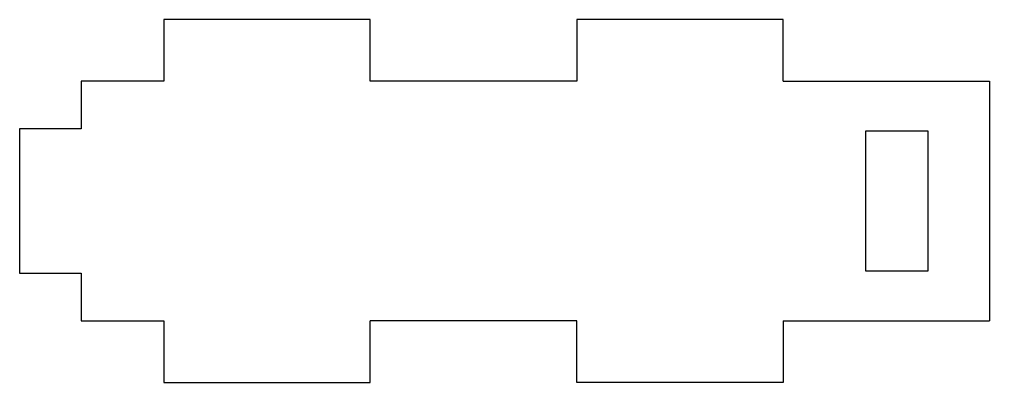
# Model space of a CAD drawing. Extents: x 6 to 53, y -3 to 14.6.
import ezdxf

# ---------------------------------------------------------------- set-up
doc = ezdxf.new("R2010")
doc.units = 0
doc.layers.get('0').update_dxf_attribs({"linetype": 'continuous'})

# ---------------------------------------------------------------- blocks, each defined once
blk = doc.blocks.new('PAD005')
at = {"color": 0}
for p, q in [((23, 14.6), (13, 14.6)), ((13, 14.6), (13, 11.6)), ((23, 11.6), (23, 14.6)), ((43, 14.6), (33, 14.6)), ((33, 14.6), (33, 11.6)), ((43, 11.6), (43, 14.6)), ((13, 11.6), (9, 11.6)), ((9, 11.6), (9, 9.3)), ((33, 11.6), (23, 11.6)), ((43, 11.6), (53, 11.6)), ((53, 11.6), (53, 0)), ((9, 9.3), (6, 9.3)), ((6, 9.3), (6, 2.3)), ((47, 9.2), (50, 9.2)), ((47, 2.4), (47, 9.2)), ((50, 9.2), (50, 2.4)), ((50, 2.4), (47, 2.4)), ((6, 2.3), (9, 2.3)), ((9, 2.3), (9, 0)), ((9, 0), (13, 0)), ((13, 0), (13, -3)), ((23, -3), (23, 0)), ((33, 0), (23, 0)), ((33, -3), (33, 0)), ((43, 0), (43, -3)), ((43, 0), (53, 0)), ((13, -3), (23, -3)), ((43, -3), (33, -3))]:
    blk.add_line(p, q, dxfattribs=at)

msp = doc.modelspace()

# ---------------------------------------------------------------- block references
at = {"color": 0}
msp.add_blockref('PAD005', (0, 0), dxfattribs=at)

doc.saveas('drawing.dxf')
